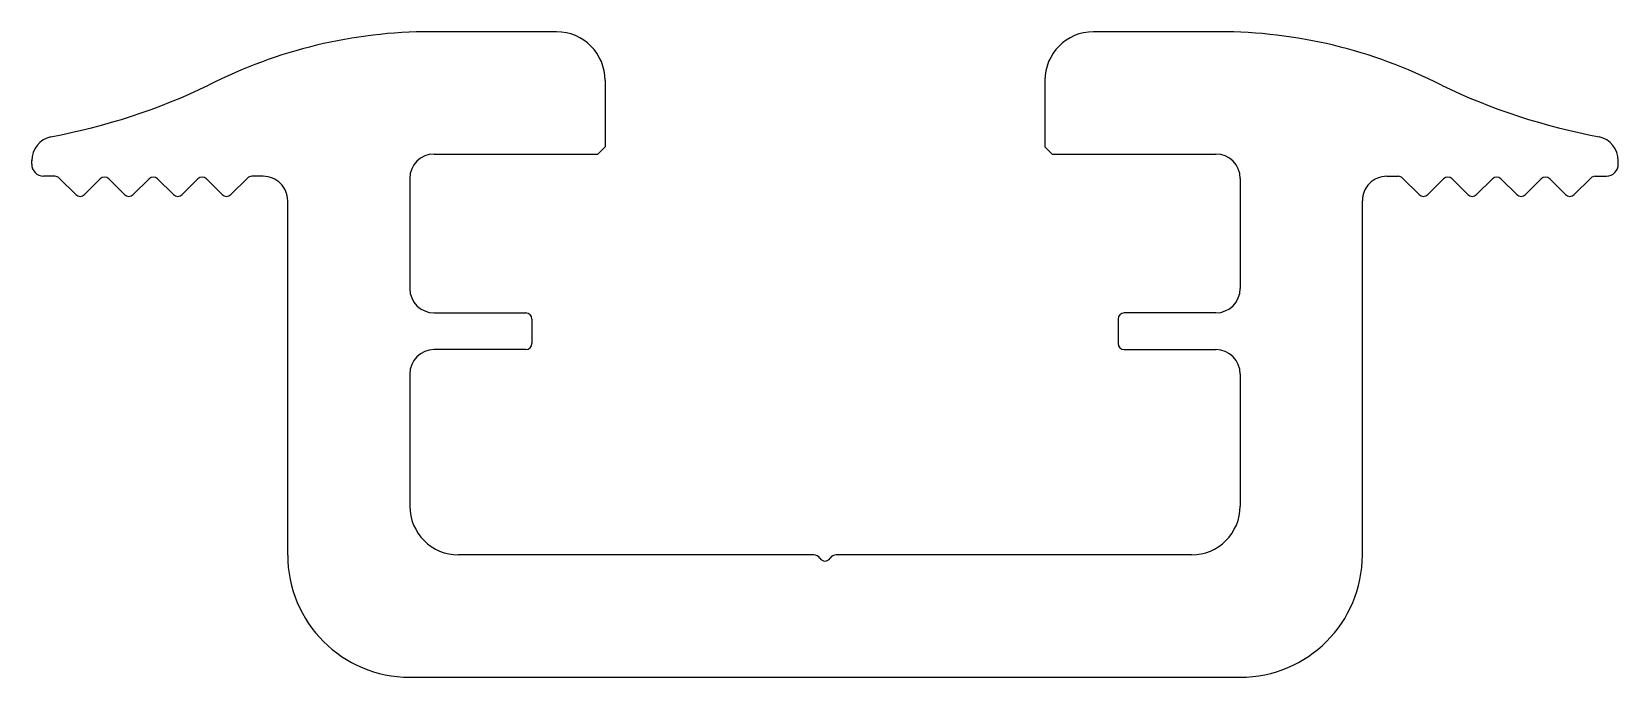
# Model space of a CAD drawing. Extents: x 379.2 to 444.1, y 587.6 to 614.
import ezdxf

# ---------------------------------------------------------------- set-up
doc = ezdxf.new("R2010")
doc.units = 0
doc.layers.add('ÝNCE_CIZGILER', color=250, linetype='CONTINUOUS')

msp = doc.modelspace()

# ---------------------------------------------------------------- linework, layer by layer
at = {"layer": 'ÝNCE_CIZGILER'}
for p, q in [((400.667, 614.028), (395.515, 614.028)), ((427.804, 614.028), (422.651, 614.028)), ((402.659, 612.03), (402.659, 609.325)), ((420.659, 612.03), (420.659, 609.325)), ((402.659, 609.325), (402.359, 609.024)), ((420.659, 609.325), (420.959, 609.024)), ((379.18, 608.615), (379.18, 608.754)), ((395.659, 609.024), (402.359, 609.024)), ((420.959, 609.024), (427.659, 609.024)), ((444.138, 608.615), (444.138, 608.754)), ((380.128, 608.116), (379.659, 608.116)), ((380.982, 607.365), (380.305, 608.042)), ((381.982, 608.012), (381.335, 607.365)), ((382.982, 607.365), (382.335, 608.012)), ((383.982, 608.012), (383.335, 607.365)), ((384.982, 607.365), (384.335, 608.012)), ((385.982, 608.012), (385.335, 607.365)), ((386.982, 607.365), (386.335, 608.012)), ((388.012, 608.042), (387.335, 607.365)), ((388.659, 608.115), (388.189, 608.115)), ((394.659, 608.024), (394.659, 603.525)), ((428.659, 608.024), (428.659, 603.525)), ((434.66, 608.115), (435.129, 608.115)), ((435.306, 608.042), (435.983, 607.365)), ((436.336, 607.365), (436.983, 608.012)), ((437.336, 608.012), (437.983, 607.365)), ((438.336, 607.365), (438.983, 608.012)), ((439.336, 608.012), (439.983, 607.365)), ((440.336, 607.365), (440.983, 608.012)), ((441.336, 608.012), (441.983, 607.365)), ((442.336, 607.365), (443.013, 608.042)), ((443.19, 608.116), (443.66, 608.116)), ((389.659, 592.62), (389.659, 607.115)), ((433.66, 592.62), (433.66, 607.115)), ((395.659, 602.525), (399.409, 602.525)), ((399.659, 602.275), (399.659, 601.275)), ((423.659, 602.275), (423.659, 601.275)), ((427.659, 602.525), (423.909, 602.525)), ((399.409, 601.025), (395.659, 601.025)), ((423.909, 601.025), (427.659, 601.025)), ((394.659, 600.025), (394.659, 594.625)), ((428.659, 600.025), (428.659, 594.625)), ((411.198, 592.625), (396.659, 592.625)), ((426.659, 592.625), (412.12, 592.625)), ((394.659, 587.62), (428.66, 587.62))]:
    msp.add_line(p, q, dxfattribs=at)
for centre, radius, start, end in [((395.515, 594.028), 20, 90, 117.03604), ((400.66, 612.029), 1.999, 0.02991, 89.80456), ((422.658, 612.029), 1.999, 90.19544, 179.97009), ((427.804, 594.028), 20, 62.96396, 90), ((375.212, 635.209), 25.918, 280.56514, 295.63224), ((448.107, 635.209), 25.918, 244.36776, 259.43486), ((380.18, 608.754), 1, 102.47643, 180.01807), ((443.138, 608.754), 1, 359.98193, 77.52357), ((395.659, 608.024), 1, 90, 180), ((427.659, 608.024), 1, 0, 90), ((379.68, 608.615), 0.5, 180, 267.56858), ((380.128, 607.866), 0.25, 44.82458, 90), ((382.159, 607.835), 0.25, 45, 135), ((384.159, 607.835), 0.25, 45, 135), ((386.159, 607.835), 0.25, 45, 135), ((388.189, 607.865), 0.25, 89.98191, 134.97442), ((388.659, 607.115), 1, 359.98193, 89.99997), ((434.66, 607.115), 1, 90.00003, 180.01807), ((435.129, 607.865), 0.25, 45.02558, 90.01809), ((437.16, 607.835), 0.25, 45, 135), ((439.16, 607.835), 0.25, 45, 135), ((441.16, 607.835), 0.25, 45, 135), ((443.19, 607.866), 0.25, 90, 135.17542), ((443.638, 608.615), 0.5, 272.43142, 0), ((381.159, 607.542), 0.25, 225, 315), ((383.159, 607.542), 0.25, 225, 315), ((385.159, 607.542), 0.25, 225, 315), ((387.159, 607.542), 0.25, 225, 315), ((436.16, 607.542), 0.25, 225, 315), ((438.16, 607.542), 0.25, 225, 315), ((440.16, 607.542), 0.25, 225, 315), ((442.16, 607.542), 0.25, 225, 315), ((395.659, 603.525), 1, 180, 270), ((427.659, 603.525), 1, 270, 0), ((399.409, 602.275), 0.25, 0, 90), ((423.909, 602.275), 0.25, 90, 180), ((395.659, 600.025), 1, 90, 180), ((399.409, 601.275), 0.25, 270, 0), ((423.909, 601.275), 0.25, 180, 270), ((427.659, 600.025), 1, 0, 90), ((396.659, 594.625), 2, 180, 270), ((426.659, 594.625), 2, 270, 0), ((394.659, 592.62), 5, 180, 270), ((411.198, 592.324), 0.3, 33.05938, 90), ((411.659, 592.625), 0.25, 213.07621, 269.99162), ((411.659, 592.625), 0.25, 270.00838, 326.92379), ((412.12, 592.324), 0.3, 90, 146.94062), ((428.66, 592.62), 5, 270, 0)]:
    msp.add_arc(centre, radius, start, end, dxfattribs=at)

doc.saveas('drawing.dxf')
